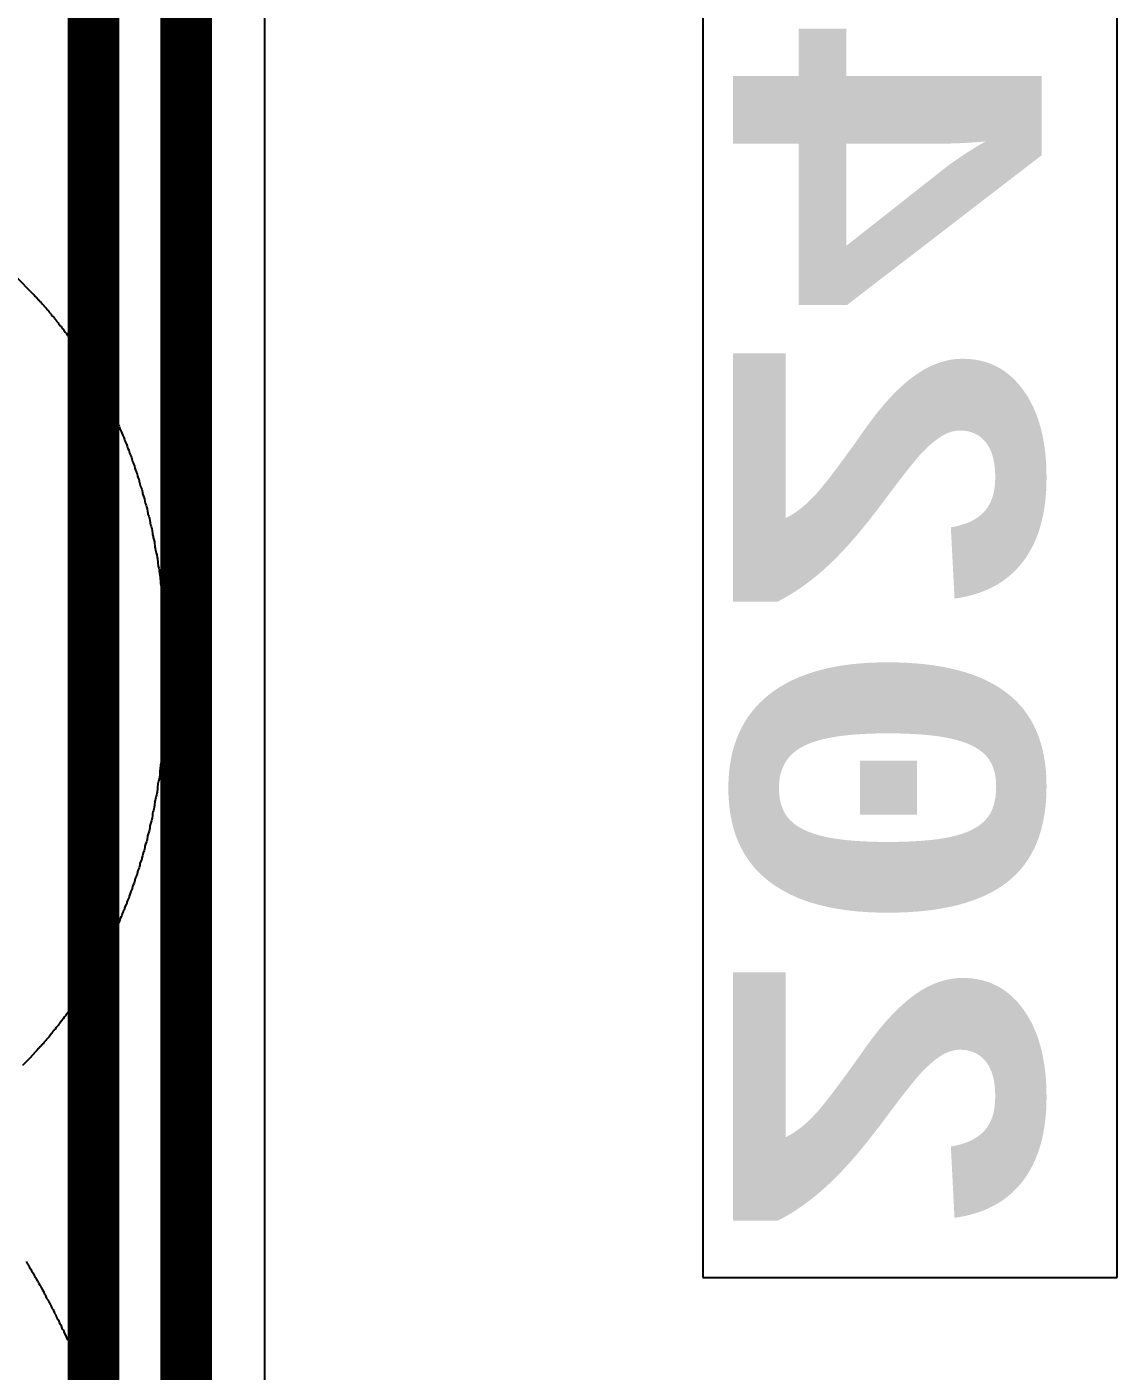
# Model space of a CAD drawing. Header units: inches. Extents: x -13 to 356, y -4 to 120.
# Drawn here: x 25.97 to 31.35, y 21.51 to 28.14 of the extents above; entities that cross this region are included whole.
import ezdxf

# ---------------------------------------------------------------- set-up
doc = ezdxf.new("R2010")
doc.units = ezdxf.units.IN
doc.layers.add('Bottom Layer', color=5, linetype='Continuous')
doc.layers.add('Bottom Overlay', color=54, linetype='Continuous')
doc.styles.add('Courier New_Bold', font='', dxfattribs={"height": 0.2})
doc.styles.get('Courier New_Bold').set_extended_font_data('Courier New', bold=True)

msp = doc.modelspace()

# ---------------------------------------------------------------- linework, layer by layer
at = {"layer": 'Bottom Layer'}
for p, q in [((29.3016, 33.6585), (29.3016, 21.9745)), ((31.3458, 21.9745), (31.3458, 33.6585)), ((27.1398, 2.8969), (27.1398, 32.9059)), ((29.3016, 21.9745), (31.3458, 21.9745))]:
    msp.add_line(p, q, dxfattribs=at)
for points in [[(26.7513, 2.8969, 0.254, 0.254, 0), (26.7513, 32.9059, 0.254, 0.254, 0)], [(26.2941, 3.0863, 0.254, 0.254, 0), (26.2941, 32.6442, 0.254, 0.254, 0)]]:
    msp.add_lwpolyline(points, format="xyseb", dxfattribs=at)
at = {"layer": 'Bottom Overlay'}
for p, q in [((25.9176, 26.9057), (25.9871, 26.8362)), ((25.9871, 26.8362), (25.9884, 26.8336)), ((25.9884, 26.8336), (26.0001, 26.8219)), ((26.0001, 26.8219), (26.0014, 26.8193)), ((26.0014, 26.8193), (26.0033, 26.8174)), ((26.0033, 26.8174), (26.0059, 26.8161)), ((26.0059, 26.8161), (26.0105, 26.8115)), ((26.0105, 26.8115), (26.0118, 26.8089)), ((26.0118, 26.8089), (26.0247, 26.796)), ((26.0247, 26.796), (26.026, 26.7934)), ((26.026, 26.7934), (26.0293, 26.7901)), ((26.0293, 26.7901), (26.0319, 26.7888)), ((26.0319, 26.7888), (26.0338, 26.7869)), ((26.0338, 26.7869), (26.0351, 26.7843)), ((26.0351, 26.7843), (26.041, 26.7771)), ((26.041, 26.7771), (26.0442, 26.7752)), ((26.0442, 26.7752), (26.0455, 26.7726)), ((26.0455, 26.7726), (26.0481, 26.77)), ((26.0481, 26.77), (26.0494, 26.7674)), ((26.0494, 26.7674), (26.0585, 26.7583)), ((26.0585, 26.7583), (26.0598, 26.7557)), ((26.0598, 26.7557), (26.0624, 26.7531)), ((26.0624, 26.7531), (26.0637, 26.7505)), ((26.0637, 26.7505), (26.0715, 26.7427)), ((26.0715, 26.7427), (26.0728, 26.7401)), ((26.0728, 26.7401), (26.0754, 26.7375)), ((26.0754, 26.7375), (26.0767, 26.7349)), ((26.0767, 26.7349), (26.0845, 26.7271)), ((26.0845, 26.7271), (26.0858, 26.7246)), ((26.0858, 26.7246), (26.0916, 26.7174)), ((26.0916, 26.7174), (26.0975, 26.7116)), ((26.0975, 26.7116), (26.1013, 26.7051)), ((26.1013, 26.7051), (26.1091, 26.6973)), ((26.1091, 26.6973), (26.1104, 26.6947)), ((26.1104, 26.6947), (26.1163, 26.6876)), ((26.1163, 26.6876), (26.1195, 26.6843)), ((26.1195, 26.6843), (26.1208, 26.6817)), ((26.1208, 26.6817), (26.1299, 26.67)), ((26.1299, 26.67), (26.1338, 26.6661)), ((26.1338, 26.6661), (26.139, 26.657)), ((26.139, 26.657), (26.1455, 26.6506)), ((26.1455, 26.6506), (26.1468, 26.648)), ((26.1468, 26.648), (26.1533, 26.6389)), ((26.1533, 26.6389), (26.1585, 26.6337)), ((26.1585, 26.6337), (26.165, 26.622)), ((26.165, 26.622), (26.1715, 26.6155)), ((26.1715, 26.6155), (26.1766, 26.6064)), ((26.1766, 26.6064), (26.1831, 26.5999)), ((26.1831, 26.5999), (26.1896, 26.5882)), ((26.1896, 26.5882), (26.1948, 26.583)), ((26.1948, 26.583), (26.2026, 26.5688)), ((26.2026, 26.5688), (26.2078, 26.5636)), ((26.2078, 26.5636), (26.2143, 26.5519)), ((26.2143, 26.5519), (26.2195, 26.5467)), ((26.2195, 26.5467), (26.2273, 26.5324)), ((26.2273, 26.5324), (26.2325, 26.5272)), ((26.2325, 26.5272), (26.2403, 26.5129)), ((26.2403, 26.5129), (26.2429, 26.5103)), ((26.2429, 26.5103), (26.2442, 26.5077)), ((26.2442, 26.5077), (26.252, 26.4935)), ((26.252, 26.4935), (26.2571, 26.4883)), ((26.2571, 26.4883), (26.2662, 26.4714)), ((26.2662, 26.4714), (26.2701, 26.4675)), ((26.2701, 26.4675), (26.2727, 26.461)), ((26.2727, 26.461), (26.2779, 26.4519)), ((26.2779, 26.4519), (26.2818, 26.448)), ((26.2818, 26.448), (26.2844, 26.4415)), ((26.2844, 26.4415), (26.2877, 26.4331)), ((26.2877, 26.4331), (26.2948, 26.4259)), ((26.2948, 26.4259), (26.298, 26.4175)), ((26.298, 26.4175), (26.3, 26.413)), ((26.3, 26.413), (26.3058, 26.4058)), ((26.3058, 26.4058), (26.3149, 26.3876)), ((26.3149, 26.3876), (26.3169, 26.3857)), ((26.3169, 26.3857), (26.3182, 26.3831)), ((26.3182, 26.3831), (26.3221, 26.374)), ((26.3221, 26.374), (26.3286, 26.3623)), ((26.3286, 26.3623), (26.3311, 26.3597)), ((26.3311, 26.3597), (26.335, 26.3506)), ((26.335, 26.3506), (26.3363, 26.3454)), ((26.3363, 26.3454), (26.3422, 26.3383)), ((26.3422, 26.3383), (26.3441, 26.3364)), ((26.3441, 26.3364), (26.35, 26.3201)), ((26.35, 26.3201), (26.3519, 26.3182)), ((26.3519, 26.3182), (26.3532, 26.3156)), ((26.3532, 26.3156), (26.3558, 26.313)), ((26.3558, 26.313), (26.3584, 26.3065)), ((26.3584, 26.3065), (26.363, 26.2942)), ((26.363, 26.2942), (26.3662, 26.2896)), ((26.3662, 26.2896), (26.3701, 26.2831)), ((26.3701, 26.2831), (26.3753, 26.2688)), ((26.3753, 26.2688), (26.3811, 26.2617)), ((26.3811, 26.2617), (26.3844, 26.2533)), ((26.3844, 26.2533), (26.3857, 26.2481)), ((26.3857, 26.2481), (26.3922, 26.2364)), ((26.3922, 26.2364), (26.3974, 26.2247)), ((26.3974, 26.2247), (26.3993, 26.2176)), ((26.3993, 26.2176), (26.4039, 26.2104)), ((26.4039, 26.2104), (26.409, 26.1987)), ((26.409, 26.1987), (26.411, 26.1916)), ((26.411, 26.1916), (26.4175, 26.1812)), ((26.4175, 26.1812), (26.4207, 26.1741)), ((26.4207, 26.1741), (26.4227, 26.1669)), ((26.4227, 26.1669), (26.424, 26.1617)), ((26.424, 26.1617), (26.4324, 26.1455)), ((26.4324, 26.1455), (26.435, 26.1364)), ((26.435, 26.1364), (26.4383, 26.128)), ((26.4383, 26.128), (26.4441, 26.1182)), ((26.4441, 26.1182), (26.4467, 26.1092)), ((26.4467, 26.1092), (26.4486, 26.102)), ((26.4486, 26.102), (26.4571, 26.0858)), ((26.4571, 26.0858), (26.4597, 26.0754)), ((26.4597, 26.0754), (26.4616, 26.0683)), ((26.4616, 26.0683), (26.4636, 26.0637)), ((26.4636, 26.0637), (26.4688, 26.0559)), ((26.4688, 26.0559), (26.4707, 26.0488)), ((26.4707, 26.0488), (26.472, 26.0423)), ((26.472, 26.0423), (26.4733, 26.0371)), ((26.4733, 26.0371), (26.4759, 26.0306)), ((26.4759, 26.0306), (26.4818, 26.0209)), ((26.4818, 26.0209), (26.4837, 26.0137)), ((26.4837, 26.0137), (26.485, 26.0059)), ((26.485, 26.0059), (26.4863, 26.0007)), ((26.4863, 26.0007), (26.4889, 25.9942)), ((26.4889, 25.9942), (26.4921, 25.9884)), ((26.4921, 25.9884), (26.4947, 25.9819)), ((26.4947, 25.9819), (26.496, 25.9767)), ((26.496, 25.9767), (26.498, 25.967)), ((26.498, 25.967), (26.5019, 25.9566)), ((26.5019, 25.9566), (26.5051, 25.9508)), ((26.5051, 25.9508), (26.509, 25.9378)), ((26.509, 25.9378), (26.511, 25.928)), ((26.511, 25.928), (26.5123, 25.9228)), ((26.5123, 25.9228), (26.5162, 25.9151)), ((26.5162, 25.9151), (26.5188, 25.9086)), ((26.5188, 25.9086), (26.5201, 25.9034)), ((26.5201, 25.9034), (26.5239, 25.8839)), ((26.5239, 25.8839), (26.5265, 25.8774)), ((26.5265, 25.8774), (26.5324, 25.8638)), ((26.5324, 25.8638), (26.5337, 25.8547)), ((26.5337, 25.8547), (26.535, 25.8495)), ((26.535, 25.8495), (26.5363, 25.8417)), ((26.5363, 25.8417), (26.5376, 25.8378)), ((26.5376, 25.8378), (26.5415, 25.8287)), ((26.5415, 25.8287), (26.5454, 25.8157)), ((26.5454, 25.8157), (26.5473, 25.8034)), ((26.5473, 25.8034), (26.5486, 25.7969)), ((26.5486, 25.7969), (26.5538, 25.7826)), ((26.5538, 25.7826), (26.5558, 25.7768)), ((26.5558, 25.7768), (26.5584, 25.7664)), ((26.5584, 25.7664), (26.5603, 25.7528)), ((26.5603, 25.7528), (26.5616, 25.7463)), ((26.5616, 25.7463), (26.5629, 25.7411)), ((26.5629, 25.7411), (26.5668, 25.7307)), ((26.5668, 25.7307), (26.5687, 25.7235)), ((26.5687, 25.7235), (26.57, 25.7184)), ((26.57, 25.7184), (26.5713, 25.7093)), ((26.5713, 25.7093), (26.5733, 25.6969)), ((26.5733, 25.6969), (26.5759, 25.6865)), ((26.5759, 25.6865), (26.5785, 25.6801)), ((26.5785, 25.6801), (26.5804, 25.6729)), ((26.5804, 25.6729), (26.5817, 25.6677)), ((26.5817, 25.6677), (26.583, 25.6586)), ((26.583, 25.6586), (26.5843, 25.6456)), ((26.5843, 25.6456), (26.5856, 25.6405)), ((26.5856, 25.6405), (26.5876, 25.6307)), ((26.5876, 25.6307), (26.5889, 25.6255)), ((26.5889, 25.6255), (26.5921, 25.6145)), ((26.5921, 25.6145), (26.5947, 25.6041)), ((26.5947, 25.6041), (26.5973, 25.5781)), ((26.5973, 25.5781), (26.5986, 25.5729)), ((26.5986, 25.5729), (26.6006, 25.5619)), ((26.6006, 25.5619), (26.6018, 25.5567)), ((26.6018, 25.5567), (26.6038, 25.5496)), ((26.6038, 25.5496), (26.6064, 25.5392)), ((26.6064, 25.5392), (26.6077, 25.5262)), ((26.6077, 25.5262), (26.609, 25.521)), ((26.609, 25.521), (26.6109, 25.4996)), ((26.6109, 25.4996), (26.6135, 25.484)), ((26.6135, 25.484), (26.6161, 25.4736)), ((26.6161, 25.4736), (26.6174, 25.4671)), ((26.6174, 25.4671), (26.6187, 25.4593)), ((26.6187, 25.4593), (26.6207, 25.4418)), ((26.6207, 25.4418), (26.6239, 25.4087)), ((26.6239, 25.4087), (26.6252, 25.3983)), ((26.6252, 25.3983), (26.6265, 25.3918)), ((26.6265, 25.3918), (26.6278, 25.384)), ((26.6278, 25.384), (26.6291, 25.3775)), ((26.6291, 25.3775), (26.6311, 25.36)), ((26.6311, 25.36), (26.6324, 25.3548)), ((26.6324, 25.3548), (26.6337, 25.3263)), ((26.6337, 25.3263), (26.635, 25.3133)), ((26.635, 25.3133), (26.6369, 25.288)), ((26.6369, 25.288), (26.6382, 25.2776)), ((26.6382, 25.2776), (26.6401, 25.26)), ((26.6401, 25.26), (26.6414, 25.2549)), ((26.6414, 25.2549), (26.6434, 25.2386)), ((26.6434, 25.2386), (26.6447, 25.2166)), ((26.6447, 25.2166), (26.646, 25.1854)), ((26.646, 25.1854), (26.6486, 25.114)), ((26.6486, 25.114), (26.6499, 25.0841)), ((26.6499, 25.0841), (26.6512, 25.0582)), ((26.6512, 25.0582), (26.6525, 25.0023)), ((26.6525, 25.0023), (26.6531, 24.8978)), ((26.6518, 24.8939), (26.6505, 24.8186)), ((26.6531, 24.8978), (26.6518, 24.8939)), ((26.6492, 24.8147), (26.6473, 24.7505)), ((26.6505, 24.8186), (26.6492, 24.8147)), ((26.6473, 24.7505), (26.646, 24.7128)), ((26.6447, 24.6842), (26.6434, 24.6622)), ((26.646, 24.7128), (26.6447, 24.6842)), ((26.6363, 24.6031), (26.635, 24.5862)), ((26.6376, 24.6161), (26.6363, 24.6031)), ((26.6389, 24.6252), (26.6376, 24.6161)), ((26.6408, 24.6427), (26.6389, 24.6252)), ((26.6421, 24.6505), (26.6408, 24.6427)), ((26.6434, 24.6622), (26.6421, 24.6505)), ((26.6317, 24.5427), (26.6304, 24.5323)), ((26.6337, 24.5654), (26.6317, 24.5427)), ((26.635, 24.5862), (26.6337, 24.5654)), ((26.622, 24.472), (26.6207, 24.4551)), ((26.6233, 24.4849), (26.622, 24.472)), ((26.6252, 24.5025), (26.6233, 24.4849)), ((26.6265, 24.5103), (26.6252, 24.5025)), ((26.6278, 24.5168), (26.6265, 24.5103)), ((26.6304, 24.5323), (26.6278, 24.5168)), ((26.6122, 24.4103), (26.6103, 24.3928)), ((26.6148, 24.4233), (26.6122, 24.4103)), ((26.6174, 24.4337), (26.6148, 24.4233)), ((26.6207, 24.4551), (26.6174, 24.4337)), ((26.6012, 24.3421), (26.5999, 24.3369)), ((26.6031, 24.3493), (26.6012, 24.3421)), ((26.6044, 24.3545), (26.6031, 24.3493)), ((26.6064, 24.3642), (26.6044, 24.3545)), ((26.6077, 24.3681), (26.6064, 24.3642)), ((26.609, 24.3876), (26.6077, 24.3681)), ((26.6103, 24.3928), (26.609, 24.3876)), ((26.5895, 24.2785), (26.5869, 24.2694)), ((26.5915, 24.2844), (26.5895, 24.2785)), ((26.5941, 24.2947), (26.5915, 24.2844)), ((26.5954, 24.3025), (26.5941, 24.2947)), ((26.5973, 24.3227), (26.5954, 24.3025)), ((26.5986, 24.3279), (26.5973, 24.3227)), ((26.5999, 24.3369), (26.5986, 24.3279)), ((26.5739, 24.2084), (26.5726, 24.2032)), ((26.5798, 24.2272), (26.5739, 24.2084)), ((26.583, 24.2422), (26.5798, 24.2272)), ((26.5843, 24.2513), (26.583, 24.2422)), ((26.5856, 24.2642), (26.5843, 24.2513)), ((26.5869, 24.2694), (26.5856, 24.2642)), ((26.561, 24.1539), (26.5584, 24.1357)), ((26.5681, 24.1766), (26.561, 24.1539)), ((26.57, 24.185), (26.5681, 24.1766)), ((26.5713, 24.1902), (26.57, 24.185)), ((26.5726, 24.2032), (26.5713, 24.1902)), ((26.5434, 24.0805), (26.5395, 24.0701)), ((26.5467, 24.0942), (26.5434, 24.0805)), ((26.548, 24.1032), (26.5467, 24.0942)), ((26.5506, 24.1123), (26.548, 24.1032)), ((26.5551, 24.1234), (26.5506, 24.1123)), ((26.5571, 24.1305), (26.5551, 24.1234)), ((26.5584, 24.1357), (26.5571, 24.1305)), ((26.522, 24.0085), (26.5207, 24.0033)), ((26.5233, 24.0176), (26.522, 24.0085)), ((26.5291, 24.0312), (26.5233, 24.0176)), ((26.5317, 24.0377), (26.5291, 24.0312)), ((26.533, 24.0429), (26.5317, 24.0377)), ((26.535, 24.0552), (26.533, 24.0429)), ((26.5395, 24.0701), (26.535, 24.0552)), ((26.4999, 23.9435), (26.4973, 23.9345)), ((26.5045, 23.952), (26.4999, 23.9435)), ((26.5071, 23.9585), (26.5045, 23.952)), ((26.5103, 23.9734), (26.5071, 23.9585)), ((26.5129, 23.9825), (26.5103, 23.9734)), ((26.5162, 23.9896), (26.5129, 23.9825)), ((26.5188, 23.9961), (26.5162, 23.9896)), ((26.5207, 24.0033), (26.5188, 23.9961)), ((26.4785, 23.878), (26.4727, 23.8644)), ((26.4824, 23.8858), (26.4785, 23.878)), ((26.4844, 23.8942), (26.4824, 23.8858)), ((26.4869, 23.9046), (26.4844, 23.8942)), ((26.4941, 23.9195), (26.4869, 23.9046)), ((26.4973, 23.9345), (26.4941, 23.9195)), ((26.4551, 23.8144), (26.4493, 23.8033)), ((26.4577, 23.8209), (26.4551, 23.8144)), ((26.459, 23.8261), (26.4577, 23.8209)), ((26.461, 23.8345), (26.459, 23.8261)), ((26.4694, 23.8507), (26.461, 23.8345)), ((26.4707, 23.8559), (26.4694, 23.8507)), ((26.4727, 23.8644), (26.4707, 23.8559)), ((26.4253, 23.7456), (26.422, 23.7345)), ((26.4305, 23.7533), (26.4253, 23.7456)), ((26.4331, 23.7598), (26.4305, 23.7533)), ((26.435, 23.7683), (26.4331, 23.7598)), ((26.4402, 23.78), (26.435, 23.7683)), ((26.4448, 23.7871), (26.4402, 23.78)), ((26.4467, 23.7942), (26.4448, 23.7871)), ((26.4493, 23.8033), (26.4467, 23.7942)), ((26.3974, 23.68), (26.3928, 23.6677)), ((26.4, 23.6891), (26.3974, 23.68)), ((26.4026, 23.6917), (26.4, 23.6891)), ((26.4039, 23.6943), (26.4026, 23.6917)), ((26.4058, 23.6962), (26.4039, 23.6943)), ((26.409, 23.7047), (26.4058, 23.6962)), ((26.4116, 23.7137), (26.409, 23.7047)), ((26.4155, 23.7202), (26.4116, 23.7137)), ((26.4207, 23.7293), (26.4155, 23.7202)), ((26.422, 23.7345), (26.4207, 23.7293)), ((26.3649, 23.6125), (26.3597, 23.6008)), ((26.3694, 23.6196), (26.3649, 23.6125)), ((26.374, 23.632), (26.3694, 23.6196)), ((26.3779, 23.6384), (26.374, 23.632)), ((26.3844, 23.6501), (26.3779, 23.6384)), ((26.3857, 23.6553), (26.3844, 23.6501)), ((26.3883, 23.6618), (26.3857, 23.6553)), ((26.3896, 23.6644), (26.3883, 23.6618)), ((26.3928, 23.6677), (26.3896, 23.6644)), ((26.3337, 23.5489), (26.3253, 23.5365)), ((26.335, 23.5541), (26.3337, 23.5489)), ((26.3376, 23.5605), (26.335, 23.5541)), ((26.3435, 23.5664), (26.3376, 23.5605)), ((26.348, 23.5787), (26.3435, 23.5664)), ((26.3506, 23.5852), (26.348, 23.5787)), ((26.3532, 23.5878), (26.3506, 23.5852)), ((26.3565, 23.5924), (26.3532, 23.5878)), ((26.3597, 23.6008), (26.3565, 23.5924)), ((26.3013, 23.4917), (26.2922, 23.4749)), ((26.3026, 23.4943), (26.3013, 23.4917)), ((26.3071, 23.4989), (26.3026, 23.4943)), ((26.3104, 23.5073), (26.3071, 23.4989)), ((26.313, 23.5138), (26.3104, 23.5073)), ((26.3156, 23.5164), (26.313, 23.5138)), ((26.3221, 23.5281), (26.3156, 23.5164)), ((26.3253, 23.5365), (26.3221, 23.5281)), ((26.2545, 23.4112), (26.2494, 23.406)), ((26.2623, 23.4255), (26.2545, 23.4112)), ((26.2636, 23.4281), (26.2623, 23.4255)), ((26.2675, 23.432), (26.2636, 23.4281)), ((26.2688, 23.4346), (26.2675, 23.432)), ((26.2708, 23.4366), (26.2688, 23.4346)), ((26.2727, 23.4437), (26.2708, 23.4366)), ((26.2792, 23.4528), (26.2727, 23.4437)), ((26.2883, 23.4697), (26.2792, 23.4528)), ((26.2896, 23.4723), (26.2883, 23.4697)), ((26.2922, 23.4749), (26.2896, 23.4723)), ((26.2117, 23.3476), (26.2052, 23.3359)), ((26.2182, 23.3541), (26.2117, 23.3476)), ((26.2221, 23.3606), (26.2182, 23.3541)), ((26.2266, 23.369), (26.2221, 23.3606)), ((26.2331, 23.3768), (26.2266, 23.369)), ((26.2364, 23.3853), (26.2331, 23.3768)), ((26.239, 23.3879), (26.2364, 23.3853)), ((26.2403, 23.3905), (26.239, 23.3879)), ((26.2429, 23.3931), (26.2403, 23.3905)), ((26.2461, 23.3976), (26.2429, 23.3931)), ((26.2494, 23.406), (26.2461, 23.3976)), ((26.1676, 23.2814), (26.1611, 23.2749)), ((26.1741, 23.2931), (26.1676, 23.2814)), ((26.1805, 23.2996), (26.1741, 23.2931)), ((26.187, 23.3113), (26.1805, 23.2996)), ((26.1922, 23.3165), (26.187, 23.3113)), ((26.2, 23.3307), (26.1922, 23.3165)), ((26.2052, 23.3359), (26.2, 23.3307)), ((26.1117, 23.21), (26.1104, 23.2074)), ((26.1195, 23.2178), (26.1117, 23.21)), ((26.1234, 23.2243), (26.1195, 23.2178)), ((26.128, 23.2288), (26.1234, 23.2243)), ((26.1364, 23.2412), (26.128, 23.2288)), ((26.1377, 23.2438), (26.1364, 23.2412)), ((26.1442, 23.2502), (26.1377, 23.2438)), ((26.1494, 23.2593), (26.1442, 23.2502)), ((26.1559, 23.2658), (26.1494, 23.2593)), ((26.1611, 23.2749), (26.1559, 23.2658)), ((26.0585, 23.1438), (26.0481, 23.1334)), ((26.0598, 23.1464), (26.0585, 23.1438)), ((26.0669, 23.1535), (26.0598, 23.1464)), ((26.0728, 23.1607), (26.0669, 23.1535)), ((26.0741, 23.1633), (26.0728, 23.1607)), ((26.078, 23.1672), (26.0741, 23.1633)), ((26.0871, 23.1788), (26.078, 23.1672)), ((26.0884, 23.1814), (26.0871, 23.1788)), ((26.0929, 23.186), (26.0884, 23.1814)), ((26.0987, 23.1931), (26.0929, 23.186)), ((26.1, 23.1957), (26.0987, 23.1931)), ((26.1046, 23.2003), (26.1, 23.1957)), ((26.1104, 23.2074), (26.1046, 23.2003)), ((25.9988, 23.0789), (25.9975, 23.0763)), ((26.0105, 23.0906), (25.9988, 23.0789)), ((26.0118, 23.0931), (26.0105, 23.0906)), ((26.0247, 23.1061), (26.0118, 23.0931)), ((26.026, 23.1087), (26.0247, 23.1061)), ((26.028, 23.1107), (26.026, 23.1087)), ((26.0306, 23.112), (26.028, 23.1107)), ((26.0351, 23.1178), (26.0306, 23.112)), ((26.0364, 23.1204), (26.0351, 23.1178)), ((26.0423, 23.1263), (26.0364, 23.1204)), ((26.0449, 23.1276), (26.0423, 23.1263)), ((26.0468, 23.1308), (26.0449, 23.1276)), ((26.0481, 23.1334), (26.0468, 23.1308)), ((25.9845, 23.062), (25.943, 23.0204)), ((25.9858, 23.0646), (25.9845, 23.062)), ((25.9975, 23.0763), (25.9858, 23.0646)), ((25.9611, 22.0532), (25.9663, 22.0441)), ((25.9663, 22.0441), (25.9702, 22.0402)), ((25.9702, 22.0402), (25.9728, 22.0337)), ((25.9728, 22.0337), (25.978, 22.0246)), ((25.978, 22.0246), (25.9845, 22.0155)), ((25.9845, 22.0155), (25.9877, 22.0071)), ((25.9877, 22.0071), (25.9962, 21.9961)), ((25.9962, 21.9961), (26.0007, 21.9837)), ((26.0007, 21.9837), (26.0027, 21.9818)), ((26.0027, 21.9818), (26.004, 21.9792)), ((26.004, 21.9792), (26.0079, 21.9753)), ((26.0079, 21.9753), (26.0105, 21.9688)), ((26.0105, 21.9688), (26.017, 21.9571)), ((26.017, 21.9571), (26.0196, 21.9545)), ((26.0196, 21.9545), (26.0208, 21.9519)), ((26.0208, 21.9519), (26.0234, 21.9454)), ((26.0234, 21.9454), (26.0286, 21.9363)), ((26.0286, 21.9363), (26.0312, 21.9337)), ((26.0312, 21.9337), (26.0325, 21.9312)), ((26.0325, 21.9312), (26.0351, 21.9247)), ((26.0351, 21.9247), (26.0416, 21.913)), ((26.0416, 21.913), (26.0468, 21.9052)), ((26.0468, 21.9052), (26.0514, 21.8929)), ((26.0514, 21.8929), (26.0559, 21.8883)), ((26.0559, 21.8883), (26.0572, 21.8857)), ((26.0572, 21.8857), (26.0611, 21.8766)), ((26.0611, 21.8766), (26.0637, 21.8701)), ((26.0637, 21.8701), (26.0676, 21.8662)), ((26.0676, 21.8662), (26.0689, 21.8636)), ((26.0689, 21.8636), (26.0728, 21.8546)), ((26.0728, 21.8546), (26.0793, 21.8429)), ((26.0793, 21.8429), (26.0819, 21.8403)), ((26.0819, 21.8403), (26.0845, 21.8338)), ((26.0845, 21.8338), (26.0884, 21.8234)), ((26.0884, 21.8234), (26.0942, 21.8163)), ((26.0942, 21.8163), (26.1007, 21.7994)), ((26.1007, 21.7994), (26.1039, 21.7948)), ((26.1039, 21.7948), (26.1078, 21.7909)), ((26.1078, 21.7909), (26.1104, 21.7818)), ((26.1104, 21.7818), (26.113, 21.7754)), ((26.113, 21.7754), (26.1208, 21.7637)), ((26.1208, 21.7637), (26.126, 21.7494)), ((26.126, 21.7494), (26.1325, 21.7403)), ((26.1325, 21.7403), (26.1383, 21.7241)), ((26.1383, 21.7241), (26.1416, 21.7195)), ((26.1416, 21.7195), (26.1442, 21.7169)), ((26.1442, 21.7169), (26.1468, 21.7104)), ((26.1468, 21.7104), (26.1481, 21.7052)), ((26.1481, 21.7052), (26.1546, 21.6936)), ((26.1546, 21.6936), (26.1598, 21.6819)), ((26.1598, 21.6819), (26.1643, 21.6695)), ((26.1643, 21.6695), (26.1689, 21.665)), ((26.1689, 21.665), (26.1715, 21.6585)), ((26.1715, 21.6585), (26.1734, 21.6514)), ((26.1734, 21.6514), (26.176, 21.6449)), ((26.176, 21.6449), (26.1792, 21.6403)), ((26.1792, 21.6403), (26.1831, 21.6338)), ((26.1831, 21.6338), (26.1857, 21.6247)), ((26.1857, 21.6247), (26.189, 21.6163)), ((26.189, 21.6163), (26.1922, 21.6131)), ((26.1922, 21.6131), (26.1935, 21.6105)), ((26.1935, 21.6105), (26.1974, 21.6014)), ((26.1974, 21.6014), (26.1994, 21.5929)), ((26.1994, 21.5929), (26.2046, 21.5851)), ((26.2046, 21.5851), (26.2065, 21.5832)), ((26.2065, 21.5832), (26.2104, 21.5702)), ((26.2104, 21.5702), (26.2137, 21.5618)), ((26.2137, 21.5618), (26.2156, 21.5598)), ((26.2156, 21.5598), (26.2169, 21.5572)), ((26.2169, 21.5572), (26.2221, 21.5455)), ((26.2221, 21.5455), (26.224, 21.5384)), ((26.224, 21.5384), (26.2266, 21.5319)), ((26.2266, 21.5319), (26.2286, 21.53)), ((26.2286, 21.53), (26.2299, 21.5274)), ((26.2299, 21.5274), (26.2338, 21.5183)), ((26.2338, 21.5183), (26.2351, 21.5131)), ((26.2351, 21.5131), (26.2383, 21.5047))]:
    msp.add_line(p, q, dxfattribs=at)

# ---------------------------------------------------------------- texts
at = {"layer": 'Bottom Layer', "style": 'Courier New_Bold', "text_generation_flag": 2}
msp.add_text('20240412-V1.2', height=1.524, rotation=270, dxfattribs=at).set_placement((29.4497, 22.1015))

doc.saveas('drawing.dxf')
